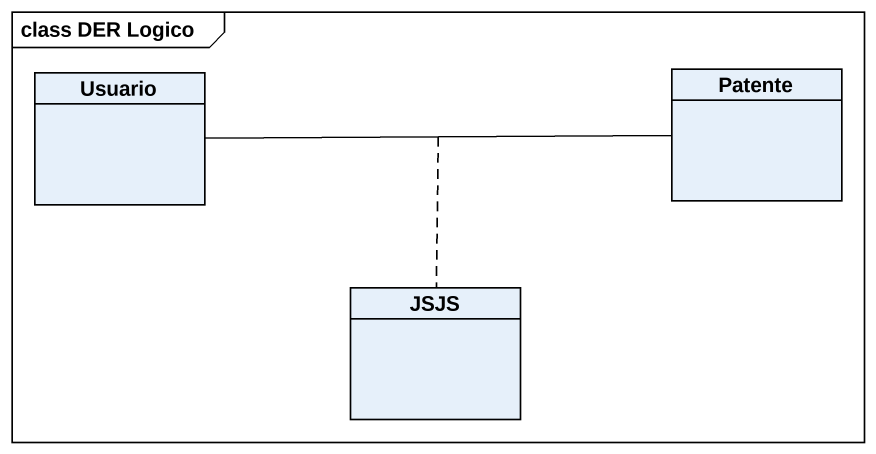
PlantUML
@startuml
mainframe class DER Logico
hide circle
hide empty members
class Usuario
class Patente
class JSJS
Usuario -right- Patente
(Usuario, Patente) .. JSJS
@enduml
